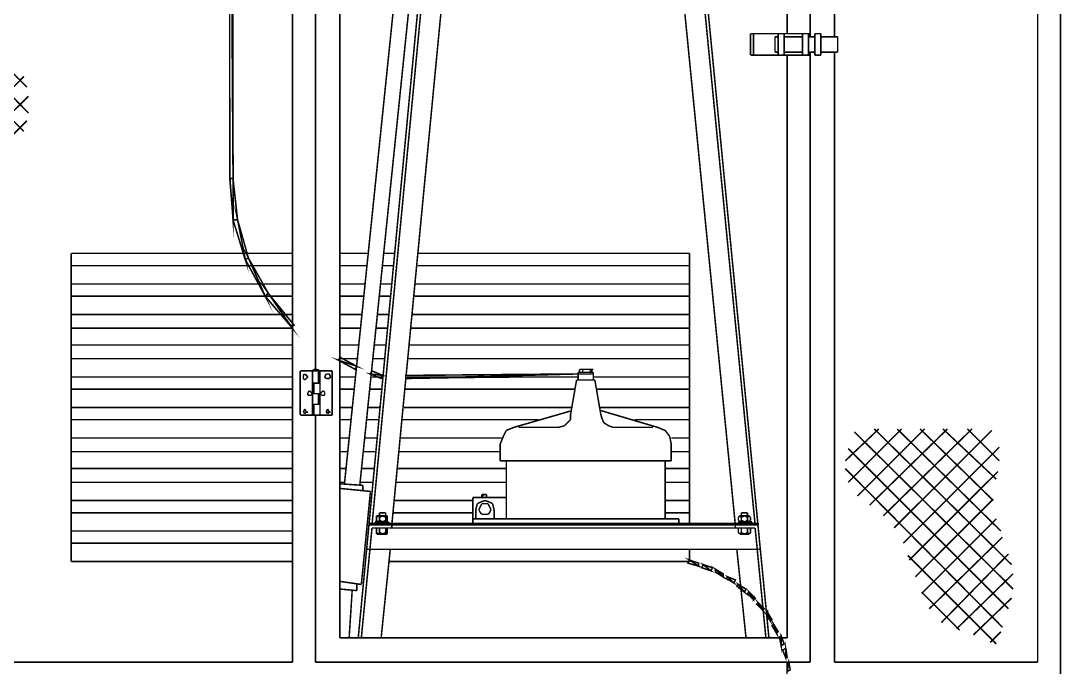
# Model space of a CAD drawing. Extents: x 219 to 1226, y 175 to 465.
# Drawn here: x 251.06 to 279.97, y 211.18 to 229.14 of the extents above; entities that cross this region are included whole.
import ezdxf

# ---------------------------------------------------------------- set-up
doc = ezdxf.new("R2010")
doc.units = 0
doc.header["$MEASUREMENT"] = 0
for name, color, linetype in [('C00-00-00-BLACK', 7, 'Continuous'), ('C00-FF-00', 3, 'Continuous'), ('C00-FF-FF', 4, 'Continuous'), ('CFF-00-00', 1, 'Continuous')]:
    doc.layers.add(name, color=color, linetype=linetype)

msp = doc.modelspace()

# ---------------------------------------------------------------- linework, layer by layer
at = {"layer": 'C00-00-00-BLACK', "const_width": 0.0423}
for points in [[(279.947, 258.664), (279.947, 208.943)], [(279.947, 249.467), (279.947, 208.943)], [(258.614, 245.61), (258.614, 211.317)], [(272.992, 245.61), (272.992, 228.697)], [(273.671, 245.61), (273.671, 228.697)], [(279.313, 245.61), (279.313, 211.317)], [(259.93, 244.932), (259.93, 211.994)], [(272.357, 244.932), (272.357, 228.781)], [(259.251, 237.598), (259.251, 219.455)], [(262.262, 231.239), (260.439, 211.994)], [(269.981, 231.239), (271.848, 211.994)], [(261.586, 231.113), (260.056, 216.275)], [(262.009, 231.07), (260.482, 216.233)], [(262.348, 231.197), (260.821, 215.132)], [(269.895, 231.197), (271.465, 215.132)], [(262.855, 230.604), (261.371, 215.132)], [(269.389, 230.604), (270.915, 215.132)], [(271.338, 228.781), (271.338, 228.186)], [(272.992, 228.781), (271.338, 228.781)], [(271.422, 228.781), (271.422, 228.186)], [(272.103, 228.697), (272.018, 228.697)], [(272.018, 228.697), (272.018, 228.271)], [(272.103, 228.781), (272.103, 228.186)], [(272.272, 228.781), (272.272, 228.186)], [(272.78, 228.697), (272.272, 228.697)], [(272.949, 228.781), (272.78, 228.781)], [(272.78, 228.781), (272.78, 228.186)], [(272.949, 228.781), (272.949, 228.186)], [(273.122, 228.697), (272.949, 228.697)], [(273.291, 228.781), (273.122, 228.781)], [(273.122, 228.781), (273.122, 228.186)], [(273.291, 228.781), (273.291, 228.186)], [(273.757, 228.697), (273.291, 228.697)], [(273.757, 228.697), (273.757, 228.271)], [(251.277, 226.578), (249.75, 228.145)], [(251.236, 227.297), (250.219, 228.314)], [(272.992, 228.186), (271.338, 228.186)], [(272.103, 228.271), (272.018, 228.271)], [(272.78, 228.271), (272.272, 228.271)], [(272.357, 228.186), (272.357, 211.994)], [(272.949, 228.186), (272.78, 228.186)], [(273.122, 228.271), (272.949, 228.271)], [(272.992, 228.271), (272.992, 211.317)], [(273.291, 228.186), (273.122, 228.186)], [(273.757, 228.271), (273.291, 228.271)], [(273.671, 228.271), (273.671, 211.317)], [(251.15, 226.068), (249.285, 227.932)], [(246.74, 223.144), (251.15, 227.593)], [(246.867, 222.678), (251.277, 227.044)], [(247.42, 222.551), (251.236, 226.364)], [(252.465, 222.678), (258.614, 222.678)], [(252.465, 222.678), (252.465, 214.114)], [(259.93, 222.678), (260.736, 222.678)], [(261.16, 222.678), (261.456, 222.678)], [(262.093, 222.678), (269.642, 222.678)], [(269.642, 222.678), (269.642, 215.174)], [(258.828, 219.413), (259.717, 219.413)], [(258.828, 219.413), (258.828, 218.183)], [(259.209, 219.455), (259.168, 219.413)], [(259.168, 219.413), (259.378, 219.413)], [(259.168, 219.413), (259.168, 218.183)], [(259.294, 219.455), (259.209, 219.455)], [(259.378, 219.413), (259.294, 219.455)], [(259.337, 219.413), (259.337, 219.074)], [(259.378, 219.413), (259.378, 218.183)], [(259.717, 218.183), (259.717, 219.413)], [(266.547, 219.371), (266.97, 219.371)], [(266.547, 219.371), (266.547, 219.158)], [(266.588, 219.455), (266.927, 219.455)], [(266.588, 219.455), (266.927, 219.455)], [(266.631, 219.455), (266.588, 219.455)], [(266.588, 219.455), (266.631, 219.455)], [(266.588, 219.455), (266.588, 219.371)], [(266.674, 219.455), (266.631, 219.455)], [(266.758, 219.455), (266.674, 219.455)], [(266.674, 219.455), (266.674, 219.371)], [(266.885, 219.455), (266.758, 219.455)], [(266.927, 219.455), (266.885, 219.455)], [(266.885, 219.455), (266.927, 219.455)], [(266.885, 219.455), (266.885, 219.371)], [(266.927, 219.455), (266.97, 219.455)], [(266.927, 219.455), (266.927, 219.371)], [(266.97, 219.371), (266.97, 219.158)], [(258.955, 219.328), (258.912, 219.287)], [(258.912, 219.287), (258.912, 219.244)], [(258.912, 219.244), (258.912, 219.201)], [(258.912, 219.201), (258.955, 219.158)], [(258.998, 219.287), (258.955, 219.328)], [(258.955, 219.158), (258.998, 219.201)], [(259.041, 219.244), (258.998, 219.287)], [(258.998, 219.201), (259.041, 219.244)], [(259.168, 219.074), (259.378, 219.074)], [(259.209, 219.074), (259.209, 218.778)], [(259.548, 219.328), (259.507, 219.244)], [(259.507, 219.244), (259.548, 219.201)], [(259.59, 219.328), (259.548, 219.328)], [(259.548, 219.201), (259.59, 219.201)], [(259.633, 219.328), (259.59, 219.328)], [(259.59, 219.201), (259.633, 219.201)], [(259.674, 219.244), (259.633, 219.328)], [(259.633, 219.201), (259.674, 219.244)], [(266.504, 219.158), (266.335, 218.183)], [(266.504, 219.158), (267.013, 219.158)], [(266.547, 219.328), (266.97, 219.328)], [(266.547, 219.328), (266.547, 219.158)], [(267.013, 219.158), (267.181, 218.183)], [(259.082, 218.862), (259.041, 218.821)], [(259.041, 218.821), (259.041, 218.778)], [(259.125, 218.821), (259.082, 218.862)], [(259.168, 218.778), (259.125, 218.821)], [(259.421, 218.821), (259.378, 218.778)], [(259.464, 218.862), (259.421, 218.821)], [(259.507, 218.821), (259.464, 218.862)], [(259.507, 218.778), (259.507, 218.821)], [(259.041, 218.778), (259.041, 218.735)], [(259.041, 218.735), (259.082, 218.735)], [(259.082, 218.735), (259.125, 218.735)], [(259.125, 218.735), (259.168, 218.778)], [(259.168, 218.778), (259.378, 218.778)], [(259.337, 218.778), (259.337, 218.482)], [(259.378, 218.778), (259.421, 218.735)], [(259.421, 218.735), (259.464, 218.735)], [(259.464, 218.735), (259.507, 218.735)], [(259.507, 218.735), (259.507, 218.778)], [(258.955, 218.352), (258.912, 218.267)], [(258.912, 218.267), (258.955, 218.267)], [(258.912, 218.267), (258.955, 218.226)], [(258.998, 218.267), (258.955, 218.352)], [(258.955, 218.226), (258.998, 218.267)], [(258.998, 218.267), (259.041, 218.267)], [(259.168, 218.482), (259.378, 218.482)], [(259.209, 218.482), (259.209, 218.183)], [(259.59, 218.352), (259.548, 218.267)], [(259.548, 218.267), (259.59, 218.267)], [(259.548, 218.267), (259.59, 218.226)], [(259.633, 218.267), (259.59, 218.352)], [(259.59, 218.226), (259.633, 218.267)], [(259.633, 218.267), (259.674, 218.267)], [(264.765, 217.844), (266.377, 218.309)], [(267.181, 218.309), (268.753, 217.844)], [(258.828, 218.183), (259.717, 218.183)], [(259.251, 218.183), (259.251, 211.317)], [(266.165, 217.886), (266.251, 217.97)], [(266.251, 217.97), (266.335, 218.056)], [(266.335, 218.056), (266.335, 218.183)], [(267.181, 218.183), (267.224, 218.056)], [(267.224, 218.056), (267.266, 217.97)], [(267.266, 217.97), (267.396, 217.886)], [(264.554, 217.759), (264.469, 217.59)], [(264.765, 217.844), (264.554, 217.759)], [(264.893, 217.844), (265.996, 217.844)], [(265.996, 217.844), (266.165, 217.886)], [(267.396, 217.886), (267.523, 217.844)], [(267.523, 217.844), (268.624, 217.844)], [(268.965, 217.759), (268.753, 217.844)], [(269.092, 217.59), (268.965, 217.759)], [(274.902, 217.801), (273.968, 216.912)], [(275.537, 217.801), (274.053, 216.317)], [(274.223, 217.717), (278.632, 213.351)], [(276.175, 217.801), (274.307, 215.936)], [(276.809, 217.801), (274.648, 215.683)], [(274.775, 217.801), (278.59, 214.029)], [(277.49, 217.801), (275.029, 215.387)], [(278.04, 217.759), (275.325, 215.048)], [(275.41, 217.801), (278.293, 214.962)], [(276.047, 217.801), (278.082, 215.81)], [(276.682, 217.801), (278.166, 216.402)], [(277.36, 217.801), (278.252, 216.912)], [(264.469, 217.59), (264.382, 217.378)], [(264.382, 217.378), (264.382, 216.912)], [(269.133, 217.378), (269.092, 217.59)], [(269.133, 216.912), (269.133, 217.378)], [(274.053, 217.251), (278.505, 212.802)], [(278.252, 217.294), (275.58, 214.625)], [(264.382, 216.912), (269.133, 216.912)], [(264.554, 216.912), (264.554, 215.301)], [(268.965, 216.912), (268.965, 215.301)], [(273.968, 216.701), (278.336, 212.29)], [(278.209, 216.616), (275.748, 214.156)], [(260.566, 216.233), (259.93, 216.275)], [(259.93, 216.275), (259.93, 216.147)], [(260.566, 216.106), (260.566, 216.233)], [(260.778, 216.063), (259.93, 216.147)], [(260.778, 216.063), (260.525, 213.478)], [(264.554, 215.894), (263.62, 215.894)], [(263.62, 215.301), (263.62, 215.894)], [(264.002, 215.979), (263.874, 215.979)], [(263.874, 215.936), (263.874, 215.979)], [(263.874, 215.979), (263.874, 215.894)], [(263.916, 215.936), (263.874, 215.936)], [(263.916, 215.979), (263.916, 215.936)], [(264.002, 215.979), (264.002, 215.894)], [(263.747, 215.724), (263.705, 215.555)], [(263.832, 215.767), (263.747, 215.724)], [(263.832, 215.64), (263.79, 215.555)], [(263.959, 215.81), (263.832, 215.767)], [(263.874, 215.724), (263.832, 215.64)], [(263.959, 215.724), (263.874, 215.724)], [(264.086, 215.767), (263.959, 215.81)], [(264.043, 215.724), (263.959, 215.724)], [(264.086, 215.64), (264.043, 215.724)], [(264.17, 215.724), (264.086, 215.767)], [(264.128, 215.555), (264.086, 215.64)], [(264.213, 215.555), (264.17, 215.724)], [(278.082, 215.851), (275.917, 213.69)], [(261.244, 215.387), (260.948, 215.387)], [(260.991, 215.387), (260.948, 215.344)], [(260.948, 215.344), (260.948, 215.387)], [(260.948, 215.344), (260.948, 215.259)], [(261.032, 215.344), (260.991, 215.387)], [(261.202, 215.471), (261.032, 215.471)], [(261.032, 215.471), (261.032, 215.387)], [(261.117, 215.387), (261.032, 215.344)], [(261.032, 215.344), (261.032, 215.259)], [(261.202, 215.344), (261.117, 215.387)], [(261.202, 215.471), (261.202, 215.387)], [(261.244, 215.344), (261.202, 215.387)], [(261.202, 215.387), (261.202, 215.344)], [(261.202, 215.344), (261.202, 215.259)], [(261.244, 215.344), (261.244, 215.387)], [(261.244, 215.344), (261.244, 215.259)], [(263.705, 215.555), (263.705, 215.301)], [(263.79, 215.555), (263.832, 215.471)], [(263.832, 215.471), (263.874, 215.428)], [(263.874, 215.428), (263.959, 215.428)], [(263.959, 215.428), (264.043, 215.428)], [(264.043, 215.428), (264.086, 215.471)], [(264.086, 215.471), (264.128, 215.555)], [(264.213, 215.555), (264.213, 215.301)], [(271.042, 215.387), (270.999, 215.344)], [(270.999, 215.344), (271.042, 215.387)], [(270.999, 215.259), (270.999, 215.344)], [(271.083, 215.344), (271.042, 215.387)], [(271.296, 215.387), (271.042, 215.387)], [(271.083, 215.387), (271.083, 215.471)], [(271.083, 215.471), (271.253, 215.471)], [(271.169, 215.387), (271.083, 215.344)], [(271.083, 215.344), (271.083, 215.259)], [(271.253, 215.344), (271.169, 215.387)], [(271.253, 215.471), (271.253, 215.387)], [(271.296, 215.387), (271.253, 215.344)], [(271.253, 215.344), (271.253, 215.259)], [(271.338, 215.344), (271.296, 215.387)], [(271.338, 215.344), (271.296, 215.387)], [(271.338, 215.259), (271.338, 215.344)], [(260.821, 215.048), (260.525, 211.994)], [(261.371, 215.174), (260.736, 215.174)], [(261.371, 215.132), (260.736, 215.132)], [(271.465, 215.048), (260.821, 215.048)], [(261.287, 215.217), (260.905, 215.217)], [(260.948, 215.259), (260.991, 215.217)], [(260.948, 215.259), (260.948, 215.217)], [(260.948, 215.048), (261.244, 215.048)], [(260.948, 214.921), (260.948, 215.048)], [(260.991, 215.217), (261.032, 215.259)], [(261.032, 215.259), (261.117, 215.217)], [(261.032, 214.921), (261.032, 215.048)], [(261.117, 215.217), (261.202, 215.259)], [(261.117, 215.132), (261.117, 215.174)], [(261.202, 215.259), (261.202, 215.217)], [(261.202, 215.217), (261.244, 215.259)], [(261.202, 214.921), (261.202, 215.048)], [(261.244, 215.259), (261.244, 215.217)], [(261.244, 214.921), (261.244, 215.048)], [(261.287, 215.217), (261.287, 215.174)], [(270.915, 215.174), (261.371, 215.174)], [(270.915, 215.132), (261.371, 215.132)], [(263.62, 215.301), (269.346, 215.301)], [(263.62, 215.301), (263.62, 215.174)], [(269.346, 215.301), (269.346, 215.174)], [(271.549, 215.174), (270.915, 215.174)], [(271.549, 215.132), (270.915, 215.132)], [(270.915, 215.132), (270.915, 215.048)], [(270.999, 215.259), (271.042, 215.217)], [(271.042, 215.217), (270.999, 215.259)], [(271.38, 215.217), (270.999, 215.217)], [(270.999, 215.217), (270.999, 215.174)], [(270.999, 215.048), (271.338, 215.048)], [(270.999, 214.921), (270.999, 215.048)], [(271.042, 215.217), (271.083, 215.259)], [(271.083, 215.259), (271.169, 215.217)], [(271.083, 214.921), (271.083, 215.048)], [(271.169, 215.217), (271.253, 215.259)], [(271.253, 215.259), (271.296, 215.217)], [(271.253, 214.921), (271.253, 215.048)], [(271.338, 215.259), (271.296, 215.217)], [(271.296, 215.217), (271.338, 215.259)], [(271.338, 214.921), (271.338, 215.048)], [(271.38, 215.217), (271.38, 215.174)], [(271.465, 215.048), (271.764, 211.994)], [(271.549, 215.132), (271.549, 215.174)], [(278.166, 215.301), (276.09, 213.225)], [(260.948, 214.921), (260.991, 214.878)], [(260.948, 214.878), (260.948, 214.921)], [(260.948, 214.878), (261.244, 214.878)], [(260.991, 214.878), (261.032, 214.921)], [(261.032, 214.921), (261.117, 214.878)], [(261.117, 214.878), (261.202, 214.921)], [(261.202, 214.921), (261.202, 214.878)], [(261.202, 214.878), (261.244, 214.921)], [(261.244, 214.921), (261.244, 214.878)], [(270.999, 214.921), (271.042, 214.878)], [(271.042, 214.878), (270.999, 214.921)], [(271.042, 214.878), (271.083, 214.921)], [(271.042, 214.878), (271.296, 214.878)], [(271.083, 214.921), (271.169, 214.878)], [(271.169, 214.878), (271.253, 214.921)], [(271.253, 214.921), (271.296, 214.878)], [(271.338, 214.921), (271.296, 214.878)], [(271.296, 214.878), (271.338, 214.921)], [(278.336, 214.793), (276.302, 212.802)], [(271.592, 214.455), (260.652, 214.455)], [(261.328, 214.455), (261.075, 211.994)], [(269.642, 214.455), (269.642, 214.114)], [(270.957, 214.455), (271.212, 211.994)], [(275.707, 214.283), (278.166, 211.824)], [(278.505, 214.326), (276.64, 212.42)], [(252.465, 214.114), (258.614, 214.114)], [(261.287, 214.114), (269.642, 214.114)], [(278.632, 213.775), (277.064, 212.247)], [(260.525, 213.478), (259.93, 213.564)], [(259.93, 213.351), (260.398, 213.308)], [(260.27, 213.308), (260.186, 211.994)], [(260.398, 213.308), (260.398, 213.521)], [(276.09, 213.267), (277.148, 212.206)], [(278.59, 213.098), (277.531, 212.079)], [(278.293, 212.163), (277.997, 211.867)], [(259.93, 211.994), (272.357, 211.994)], [(242.839, 211.317), (258.614, 211.317)], [(259.251, 211.317), (272.992, 211.317)], [(273.671, 211.317), (279.313, 211.317)]]:
    msp.add_lwpolyline(points, dxfattribs=at)
at = {"layer": 'C00-FF-00', "const_width": 0.0423}
for points in [[(258.614, 222.336), (252.465, 222.336)], [(260.694, 222.336), (259.93, 222.336)], [(261.414, 222.336), (261.117, 222.336)], [(269.642, 222.336), (262.093, 222.336)], [(258.614, 221.829), (252.465, 221.829)], [(260.609, 221.829), (259.93, 221.829)], [(261.371, 221.829), (261.075, 221.829)], [(269.642, 221.829), (262.009, 221.829)], [(258.614, 221.49), (252.465, 221.49)], [(260.609, 221.49), (259.93, 221.49)], [(261.328, 221.49), (261.032, 221.49)], [(269.642, 221.49), (262.009, 221.49)], [(258.614, 220.981), (252.465, 220.981)], [(260.525, 220.981), (259.93, 220.981)], [(261.287, 220.981), (260.991, 220.981)], [(269.642, 220.981), (261.923, 220.981)], [(258.614, 220.601), (252.465, 220.601)], [(260.525, 220.601), (259.93, 220.601)], [(261.244, 220.601), (260.948, 220.601)], [(269.642, 220.601), (261.882, 220.601)], [(258.614, 220.133), (252.465, 220.133)], [(260.439, 220.133), (259.93, 220.133)], [(261.202, 220.133), (260.863, 220.133)], [(269.642, 220.133), (261.839, 220.133)], [(258.614, 219.752), (252.465, 219.752)], [(260.439, 219.752), (259.93, 219.752)], [(261.16, 219.752), (260.863, 219.752)], [(269.642, 219.752), (261.839, 219.752)], [(258.614, 219.244), (252.465, 219.244)], [(260.355, 219.244), (259.93, 219.244)], [(261.117, 219.244), (260.821, 219.244)], [(266.547, 219.244), (261.797, 219.244)], [(269.642, 219.244), (266.97, 219.244)], [(258.614, 218.905), (252.465, 218.905)], [(260.313, 218.905), (259.93, 218.905)], [(261.075, 218.905), (260.778, 218.905)], [(266.462, 218.905), (261.755, 218.905)], [(269.642, 218.905), (267.054, 218.905)], [(258.614, 218.395), (252.465, 218.395)], [(260.27, 218.395), (259.93, 218.395)], [(261.032, 218.395), (260.694, 218.395)], [(266.377, 218.395), (261.713, 218.395)], [(269.642, 218.395), (267.14, 218.395)], [(258.614, 218.056), (252.465, 218.056)], [(260.229, 218.056), (259.93, 218.056)], [(260.991, 218.056), (260.652, 218.056)], [(265.443, 218.056), (261.67, 218.056)], [(269.642, 218.056), (268.115, 218.056)], [(258.614, 217.547), (252.465, 217.547)], [(260.186, 217.547), (259.93, 217.547)], [(260.948, 217.547), (260.609, 217.547)], [(264.425, 217.547), (261.586, 217.547)], [(269.642, 217.547), (269.133, 217.547)], [(258.614, 217.167), (252.465, 217.167)], [(260.143, 217.167), (259.93, 217.167)], [(260.905, 217.167), (260.566, 217.167)], [(264.382, 217.167), (261.586, 217.167)], [(269.642, 217.167), (269.133, 217.167)], [(258.614, 216.701), (252.465, 216.701)], [(260.099, 216.701), (259.93, 216.701)], [(260.863, 216.701), (260.525, 216.701)], [(264.554, 216.701), (261.498, 216.701)], [(269.642, 216.701), (268.965, 216.701)], [(258.614, 216.317), (252.465, 216.317)], [(260.056, 216.317), (259.93, 216.317)], [(260.863, 216.317), (260.482, 216.317)], [(264.554, 216.317), (261.498, 216.317)], [(269.642, 216.317), (268.965, 216.317)], [(258.614, 215.81), (252.465, 215.81)], [(263.62, 215.81), (261.456, 215.81)], [(269.642, 215.81), (268.965, 215.81)], [(258.614, 215.471), (252.465, 215.471)], [(263.62, 215.471), (261.414, 215.471)], [(269.642, 215.471), (268.965, 215.471)], [(258.614, 214.962), (252.465, 214.962)], [(258.614, 214.625), (252.465, 214.625)], [(270.915, 213.605), (270.873, 213.521)], [(272.103, 211.994), (272.187, 212.037)]]:
    msp.add_lwpolyline(points, dxfattribs=at)
for points in [[(269.895, 214.07), (269.895, 213.987), (269.642, 214.156), (269.895, 214.07)], [(269.895, 213.987), (269.642, 214.156), (269.599, 214.07), (269.895, 213.987)], [(270.28, 213.944), (270.237, 213.86), (270.024, 214.029), (270.28, 213.944)], [(270.237, 213.86), (270.024, 214.029), (269.981, 213.944), (270.237, 213.86)], [(270.576, 213.775), (270.576, 213.69), (270.364, 213.901), (270.576, 213.775)], [(270.576, 213.69), (270.364, 213.901), (270.364, 213.817), (270.576, 213.69)], [(270.915, 213.605), (270.873, 213.521), (270.703, 213.69), (270.915, 213.605)], [(270.873, 213.521), (270.703, 213.69), (270.66, 213.648), (270.873, 213.521)], [(271.212, 213.351), (271.169, 213.267), (270.999, 213.478), (271.212, 213.351)], [(271.169, 213.267), (270.999, 213.478), (270.957, 213.435), (271.169, 213.267)], [(271.422, 213.139), (271.38, 213.098), (271.296, 213.267), (271.422, 213.139)], [(271.38, 213.098), (271.296, 213.267), (271.253, 213.225), (271.38, 213.098)], [(271.422, 213.055), (271.422, 213.139), (271.38, 213.098), (271.422, 213.055)], [(271.465, 213.098), (271.422, 213.055), (271.422, 213.139), (271.465, 213.098)], [(271.721, 212.802), (271.679, 212.759), (271.549, 212.971), (271.721, 212.802)], [(271.679, 212.759), (271.549, 212.971), (271.508, 212.928), (271.679, 212.759)], [(271.807, 212.589), (271.807, 212.716), (271.764, 212.675), (271.807, 212.589)], [(271.848, 212.632), (271.807, 212.589), (271.807, 212.716), (271.848, 212.632)], [(271.933, 212.505), (271.891, 212.463), (271.848, 212.632), (271.933, 212.505)], [(271.891, 212.463), (271.848, 212.632), (271.807, 212.589), (271.891, 212.463)], [(272.103, 212.163), (272.06, 212.121), (271.975, 212.377), (272.103, 212.163)], [(272.06, 212.121), (271.975, 212.377), (271.933, 212.333), (272.06, 212.121)], [(272.187, 211.782), (272.187, 212.037), (272.144, 211.994), (272.187, 211.782)], [(272.272, 211.824), (272.187, 211.782), (272.187, 212.037), (272.272, 211.824)], [(272.357, 211.444), (272.314, 211.444), (272.314, 211.698), (272.357, 211.444)], [(272.314, 211.444), (272.314, 211.698), (272.23, 211.655), (272.314, 211.444)], [(272.441, 211.105), (272.357, 211.062), (272.399, 211.317), (272.441, 211.105)], [(272.357, 211.062), (272.399, 211.317), (272.357, 211.317), (272.357, 211.062)]]:
    msp.add_lwpolyline(points, close=True, dxfattribs=at)
at = {"layer": 'C00-FF-00'}
for points in [[(269.895, 213.987), (269.642, 214.156), (269.599, 214.07), (269.895, 213.987)], [(269.895, 214.07), (269.895, 213.987), (269.642, 214.156), (269.895, 214.07)], [(270.237, 213.86), (270.024, 214.029), (269.981, 213.944), (270.237, 213.86)], [(270.28, 213.944), (270.237, 213.86), (270.024, 214.029), (270.28, 213.944)], [(270.576, 213.775), (270.576, 213.69), (270.364, 213.901), (270.576, 213.775)], [(270.576, 213.69), (270.364, 213.901), (270.364, 213.817), (270.576, 213.69)], [(270.873, 213.521), (270.703, 213.69), (270.66, 213.648), (270.873, 213.521)], [(270.915, 213.605), (270.873, 213.521), (270.703, 213.69), (270.915, 213.605)], [(271.169, 213.267), (270.999, 213.478), (270.957, 213.435), (271.169, 213.267)], [(271.212, 213.351), (271.169, 213.267), (270.999, 213.478), (271.212, 213.351)], [(271.38, 213.098), (271.296, 213.267), (271.253, 213.225), (271.38, 213.098)], [(271.422, 213.139), (271.38, 213.098), (271.296, 213.267), (271.422, 213.139)], [(271.422, 213.055), (271.422, 213.139), (271.38, 213.098), (271.422, 213.055)], [(271.465, 213.098), (271.422, 213.055), (271.422, 213.139), (271.465, 213.098)], [(271.679, 212.759), (271.549, 212.971), (271.508, 212.928), (271.679, 212.759)], [(271.721, 212.802), (271.679, 212.759), (271.549, 212.971), (271.721, 212.802)], [(271.807, 212.589), (271.807, 212.716), (271.764, 212.675), (271.807, 212.589)], [(271.848, 212.632), (271.807, 212.589), (271.807, 212.716), (271.848, 212.632)], [(271.891, 212.463), (271.848, 212.632), (271.807, 212.589), (271.891, 212.463)], [(271.933, 212.505), (271.891, 212.463), (271.848, 212.632), (271.933, 212.505)], [(272.06, 212.121), (271.975, 212.377), (271.933, 212.333), (272.06, 212.121)], [(272.103, 212.163), (272.06, 212.121), (271.975, 212.377), (272.103, 212.163)], [(272.187, 211.782), (272.187, 212.037), (272.144, 211.994), (272.187, 211.782)], [(272.272, 211.824), (272.187, 211.782), (272.187, 212.037), (272.272, 211.824)], [(272.314, 211.444), (272.314, 211.698), (272.23, 211.655), (272.314, 211.444)], [(272.357, 211.444), (272.314, 211.444), (272.314, 211.698), (272.357, 211.444)], [(272.441, 211.105), (272.357, 211.062), (272.399, 211.317), (272.441, 211.105)], [(272.357, 211.062), (272.399, 211.317), (272.357, 211.317), (272.357, 211.062)]]:
    msp.add_lwpolyline(points, close=True, dxfattribs=at)
at = {"layer": 'C00-FF-FF', "const_width": 0.0423}
for points in [[(260.736, 215.132), (260.736, 215.174)], [(260.905, 215.217), (260.905, 215.174)], [(261.371, 215.132), (261.371, 215.048)]]:
    msp.add_lwpolyline(points, dxfattribs=at)
at = {"layer": 'CFF-00-00', "const_width": 0.0423}
for points in [[(256.96, 238.106), (256.876, 238.106), (256.96, 224.755), (256.96, 238.106)], [(256.876, 238.106), (256.96, 224.755), (256.876, 224.755), (256.876, 238.106)], [(256.96, 224.755), (256.96, 223.609), (257.088, 223.609), (256.96, 224.755)], [(256.876, 224.755), (256.96, 224.755), (256.96, 223.609), (256.876, 224.755)], [(257.088, 223.609), (257.302, 222.508), (257.387, 222.551), (257.088, 223.609)], [(256.96, 223.609), (257.088, 223.609), (257.302, 222.508), (256.96, 223.609)], [(257.387, 222.551), (257.853, 221.49), (257.937, 221.574), (257.387, 222.551)], [(257.302, 222.508), (257.387, 222.551), (257.853, 221.49), (257.302, 222.508)], [(257.937, 221.574), (258.572, 220.644), (258.656, 220.685), (257.937, 221.574)], [(257.853, 221.49), (257.937, 221.574), (258.572, 220.644), (257.853, 221.49)], [(259.887, 219.71), (260.398, 219.54), (260.355, 219.455), (259.887, 219.71)], [(259.93, 219.794), (259.887, 219.71), (260.398, 219.54), (259.93, 219.794)], [(260.821, 219.413), (260.778, 219.328), (261.117, 219.287), (260.821, 219.413)], [(260.778, 219.328), (261.117, 219.287), (261.075, 219.201), (260.778, 219.328)], [(261.755, 219.287), (261.755, 219.201), (266.547, 219.328), (261.755, 219.287)], [(261.755, 219.201), (266.547, 219.328), (266.547, 219.244), (261.755, 219.201)]]:
    msp.add_lwpolyline(points, close=True, dxfattribs=at)
at = {"layer": 'CFF-00-00'}
for points in [[(256.96, 238.106), (256.876, 238.106), (256.96, 224.755), (256.96, 238.106)], [(256.876, 238.106), (256.96, 224.755), (256.876, 224.755), (256.876, 238.106)], [(256.876, 224.755), (256.96, 224.755), (256.96, 223.609), (256.876, 224.755)], [(256.96, 224.755), (256.96, 223.609), (257.088, 223.609), (256.96, 224.755)], [(256.96, 223.609), (257.088, 223.609), (257.302, 222.508), (256.96, 223.609)], [(257.088, 223.609), (257.302, 222.508), (257.387, 222.551), (257.088, 223.609)], [(257.302, 222.508), (257.387, 222.551), (257.853, 221.49), (257.302, 222.508)], [(257.387, 222.551), (257.853, 221.49), (257.937, 221.574), (257.387, 222.551)], [(257.853, 221.49), (257.937, 221.574), (258.572, 220.644), (257.853, 221.49)], [(257.937, 221.574), (258.572, 220.644), (258.656, 220.685), (257.937, 221.574)], [(259.93, 219.794), (259.887, 219.71), (260.398, 219.54), (259.93, 219.794)], [(259.887, 219.71), (260.398, 219.54), (260.355, 219.455), (259.887, 219.71)], [(260.821, 219.413), (260.778, 219.328), (261.117, 219.287), (260.821, 219.413)], [(260.778, 219.328), (261.117, 219.287), (261.075, 219.201), (260.778, 219.328)], [(261.755, 219.287), (261.755, 219.201), (266.547, 219.328), (261.755, 219.287)], [(261.755, 219.201), (266.547, 219.328), (266.547, 219.244), (261.755, 219.201)]]:
    msp.add_lwpolyline(points, close=True, dxfattribs=at)

doc.saveas('drawing.dxf')
